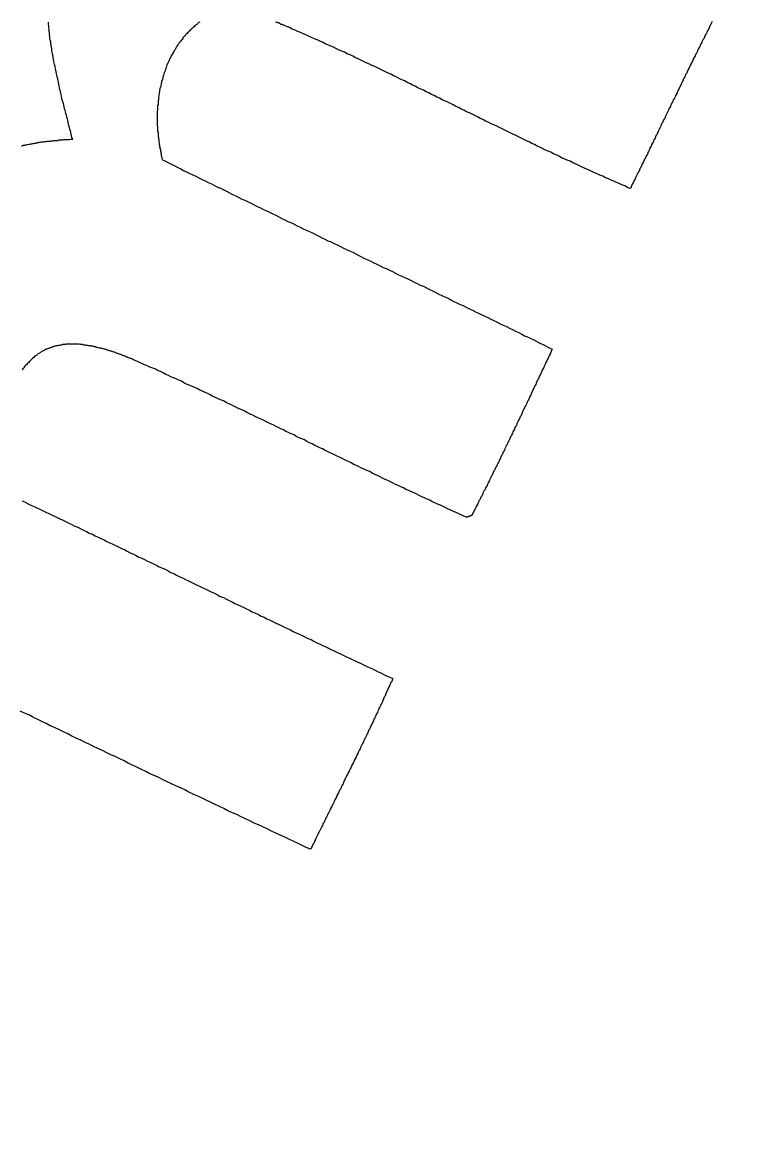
# Model space of a CAD drawing. Extents: x 0 to 712, y 0 to 505.
# Drawn here: x 173.54 to 181.64, y 437.59 to 450.17 of the extents above; entities that cross this region are included whole.
import ezdxf

# ---------------------------------------------------------------- set-up
doc = ezdxf.new("R2010")
doc.units = 0
doc.layers.add('GRAVIRANJE', color=3, linetype='CONTINUOUS')
doc.layers.add('IZREZ', color=7, linetype='CONTINUOUS')

msp = doc.modelspace()

# ---------------------------------------------------------------- linework, layer by layer
at = {"layer": 'GRAVIRANJE'}
for points in [[(181.322, 450.178), (181.314, 450.16), (181.309, 450.147), (181.301, 450.13), (181.292, 450.117), (181.288, 450.104), (181.279, 450.086), (181.27, 450.073), (181.261, 450.056), (181.257, 450.043), (181.248, 450.03), (181.24, 450.012), (181.235, 449.999), (181.227, 449.982), (181.218, 449.969), (181.209, 449.956), (181.205, 449.938), (181.196, 449.925), (181.187, 449.908), (181.183, 449.895), (181.174, 449.882), (181.166, 449.864), (181.157, 449.851), (181.153, 449.834), (181.144, 449.821), (181.135, 449.803), (181.131, 449.79), (181.122, 449.777), (181.113, 449.76), (181.109, 449.747), (181.1, 449.729), (181.092, 449.716), (181.087, 449.699), (181.079, 449.686), (181.07, 449.672), (181.061, 449.655), (181.057, 449.642), (181.048, 449.625), (181.039, 449.611), (181.035, 449.594), (181.026, 449.581), (181.018, 449.568), (181.013, 449.551), (181.004, 449.537), (180.996, 449.52), (180.991, 449.507), (180.983, 449.49), (180.974, 449.476), (180.97, 449.459), (180.961, 449.446), (180.952, 449.433), (180.948, 449.415), (180.939, 449.402), (180.93, 449.385), (180.926, 449.372), (180.917, 449.354), (180.909, 449.341), (180.904, 449.328), (180.896, 449.311), (180.887, 449.298), (180.878, 449.28), (180.874, 449.267), (180.865, 449.25), (180.856, 449.237), (180.852, 449.219), (180.843, 449.206), (180.835, 449.193), (180.83, 449.176), (180.822, 449.163), (180.813, 449.145), (180.808, 449.132), (180.8, 449.115), (180.791, 449.102), (180.787, 449.084), (180.778, 449.071), (180.769, 449.058), (180.765, 449.041), (180.756, 449.028), (180.747, 449.01), (180.743, 448.997), (180.734, 448.98), (180.726, 448.967), (180.721, 448.949), (180.713, 448.936), (180.704, 448.923), (180.7, 448.906), (180.691, 448.893), (180.682, 448.875), (180.678, 448.862), (180.669, 448.845), (180.66, 448.832), (180.656, 448.814), (180.647, 448.801), (180.639, 448.788), (180.634, 448.771), (180.625, 448.758), (180.617, 448.74), (180.612, 448.727), (180.604, 448.71), (180.595, 448.697), (180.591, 448.679), (180.582, 448.666), (180.573, 448.653), (180.569, 448.636), (180.56, 448.623), (180.551, 448.605), (180.547, 448.592), (180.538, 448.575), (180.53, 448.562), (180.525, 448.549), (180.517, 448.531), (180.508, 448.518), (180.504, 448.501), (180.495, 448.488), (180.486, 448.47), (180.477, 448.457), (180.473, 448.444), (180.464, 448.427), (180.456, 448.414), (180.451, 448.396), (180.443, 448.383), (180.434, 448.366), (180.429, 448.353), (180.421, 448.34), (180.412, 448.322), (180.408, 448.309), (180.399, 448.292), (180.368, 448.305), (180.338, 448.322), (180.303, 448.335), (180.273, 448.348), (180.242, 448.361), (180.212, 448.374), (180.181, 448.387), (180.151, 448.401), (180.12, 448.414), (180.09, 448.431), (180.055, 448.444), (180.024, 448.457), (179.994, 448.47), (179.963, 448.483), (179.933, 448.501), (179.902, 448.514), (179.872, 448.527), (179.841, 448.54), (179.811, 448.557), (179.78, 448.57), (179.75, 448.583), (179.719, 448.601), (179.685, 448.614), (179.654, 448.627), (179.624, 448.64), (179.593, 448.658), (179.563, 448.671), (179.532, 448.684), (179.502, 448.701), (179.471, 448.714), (179.441, 448.727), (179.41, 448.745), (179.38, 448.758), (179.349, 448.771), (179.319, 448.788), (179.288, 448.801), (179.258, 448.819), (179.227, 448.832), (179.197, 448.845), (179.166, 448.862), (179.136, 448.875), (179.105, 448.893), (179.075, 448.906), (179.044, 448.919), (179.014, 448.936), (178.983, 448.949), (178.953, 448.967), (178.922, 448.98), (178.892, 448.997), (178.861, 449.01), (178.831, 449.023), (178.796, 449.041), (178.765, 449.054), (178.735, 449.071), (178.704, 449.084), (178.674, 449.102), (178.644, 449.115), (178.613, 449.132), (178.583, 449.145), (178.552, 449.158), (178.522, 449.176), (178.491, 449.189), (178.461, 449.206), (178.43, 449.219), (178.4, 449.237), (178.369, 449.25), (178.339, 449.267), (178.308, 449.28), (178.278, 449.294), (178.247, 449.311), (178.217, 449.324), (178.186, 449.341), (178.156, 449.354), (178.125, 449.372), (178.095, 449.385), (178.064, 449.402), (178.034, 449.415), (178.003, 449.429), (177.973, 449.446), (177.942, 449.459), (177.912, 449.476), (177.881, 449.49), (177.851, 449.507), (177.82, 449.52), (177.79, 449.533), (177.759, 449.551), (177.729, 449.564), (177.698, 449.581), (177.668, 449.594), (177.637, 449.607), (177.607, 449.625), (177.576, 449.638), (177.546, 449.655), (177.515, 449.668), (177.485, 449.681), (177.45, 449.699), (177.419, 449.712), (177.389, 449.725), (177.358, 449.742), (177.328, 449.755), (177.298, 449.768), (177.267, 449.786), (177.237, 449.799), (177.206, 449.812), (177.176, 449.829), (177.145, 449.842), (177.115, 449.855), (177.084, 449.869), (177.049, 449.886), (177.019, 449.899), (176.988, 449.912), (176.958, 449.925), (176.927, 449.943), (176.897, 449.956), (176.866, 449.969), (176.836, 449.982), (176.801, 449.995), (176.77, 450.012), (176.74, 450.025), (176.709, 450.038), (176.679, 450.051), (176.648, 450.065), (176.618, 450.078), (176.583, 450.091), (176.553, 450.108), (176.522, 450.121), (176.492, 450.134), (176.483, 450.134), (176.479, 450.139), (176.47, 450.143), (176.461, 450.143), (176.452, 450.147), (176.448, 450.152), (176.439, 450.156), (176.431, 450.156), (176.426, 450.16), (176.418, 450.165), (176.409, 450.165), (176.4, 450.169)], [(173.53, 448.775), (173.543, 448.775), (173.551, 448.78), (173.564, 448.78), (173.573, 448.784), (173.582, 448.784), (173.595, 448.788), (173.604, 448.788), (173.617, 448.793), (173.625, 448.793), (173.638, 448.797), (173.647, 448.797), (173.66, 448.801), (173.669, 448.801), (173.682, 448.806), (173.691, 448.806), (173.704, 448.81), (173.713, 448.81), (173.726, 448.81), (173.734, 448.814), (173.747, 448.814), (173.756, 448.819), (173.769, 448.819), (173.778, 448.819), (173.791, 448.823), (173.8, 448.823), (173.813, 448.823), (173.821, 448.827), (173.834, 448.827), (173.843, 448.827), (173.856, 448.827), (173.865, 448.832), (173.878, 448.832), (173.887, 448.832), (173.9, 448.836), (173.909, 448.836), (173.922, 448.836), (173.93, 448.836), (173.943, 448.836), (173.952, 448.84), (173.965, 448.84), (173.974, 448.84), (173.987, 448.84), (173.996, 448.84), (174.009, 448.845), (174.017, 448.845), (174.031, 448.845), (174.044, 448.845), (174.052, 448.845), (174.065, 448.845), (174.074, 448.845), (174.087, 448.849), (174.096, 448.849), (174.109, 448.849), (174.1, 448.867), (174.096, 448.888), (174.091, 448.906), (174.087, 448.923), (174.083, 448.945), (174.078, 448.962), (174.074, 448.98), (174.065, 449.002), (174.061, 449.019), (174.057, 449.041), (174.052, 449.058), (174.048, 449.08), (174.044, 449.097), (174.039, 449.119), (174.031, 449.137), (174.026, 449.154), (174.022, 449.176), (174.017, 449.193), (174.013, 449.215), (174.009, 449.233), (174.004, 449.254), (173.996, 449.272), (173.991, 449.294), (173.987, 449.311), (173.983, 449.333), (173.978, 449.35), (173.974, 449.372), (173.97, 449.389), (173.965, 449.411), (173.961, 449.429), (173.956, 449.45), (173.952, 449.468), (173.948, 449.49), (173.943, 449.511), (173.939, 449.529), (173.935, 449.551), (173.93, 449.568), (173.926, 449.59), (173.922, 449.607), (173.917, 449.629), (173.913, 449.646), (173.909, 449.668), (173.904, 449.69), (173.9, 449.707), (173.895, 449.729), (173.891, 449.747), (173.887, 449.768), (173.887, 449.786), (173.882, 449.808), (173.878, 449.829), (173.874, 449.847), (173.874, 449.869), (173.869, 449.886), (173.865, 449.908), (173.861, 449.929), (173.861, 449.947), (173.856, 449.969), (173.852, 449.986), (173.852, 450.008), (173.848, 450.025), (173.848, 450.047), (173.843, 450.069), (173.843, 450.086), (173.839, 450.108), (173.839, 450.126), (173.834, 450.147), (173.834, 450.169)], [(175.542, 450.169), (175.533, 450.165), (175.529, 450.16), (175.52, 450.156), (175.516, 450.152), (175.507, 450.143), (175.498, 450.134), (175.485, 450.126), (175.477, 450.117), (175.468, 450.108), (175.455, 450.099), (175.446, 450.091), (175.437, 450.082), (175.429, 450.073), (175.42, 450.065), (175.407, 450.051), (175.398, 450.043), (175.39, 450.034), (175.381, 450.025), (175.372, 450.012), (175.363, 450.004), (175.355, 449.995), (175.35, 449.986), (175.342, 449.973), (175.333, 449.964), (175.324, 449.951), (175.316, 449.943), (175.307, 449.934), (175.302, 449.921), (175.294, 449.912), (175.285, 449.899), (175.281, 449.89), (175.272, 449.877), (175.268, 449.869), (175.259, 449.855), (175.255, 449.847), (175.246, 449.834), (175.241, 449.825), (175.233, 449.812), (175.228, 449.799), (175.22, 449.79), (175.215, 449.777), (175.211, 449.764), (175.202, 449.755), (175.198, 449.742), (175.194, 449.729), (175.189, 449.72), (175.18, 449.707), (175.176, 449.694), (175.172, 449.686), (175.167, 449.672), (175.163, 449.659), (175.159, 449.646), (175.154, 449.633), (175.15, 449.625), (175.146, 449.611), (175.141, 449.598), (175.137, 449.585), (175.133, 449.572), (175.128, 449.559), (175.124, 449.551), (175.124, 449.537), (175.12, 449.524), (175.115, 449.511), (175.111, 449.498), (175.111, 449.485), (175.106, 449.472), (175.102, 449.459), (175.102, 449.446), (175.098, 449.433), (175.093, 449.424), (175.093, 449.411), (175.089, 449.398), (175.089, 449.385), (175.085, 449.372), (175.085, 449.359), (175.08, 449.346), (175.08, 449.333), (175.076, 449.32), (175.076, 449.307), (175.076, 449.294), (175.072, 449.28), (175.072, 449.267), (175.072, 449.254), (175.072, 449.241), (175.067, 449.228), (175.067, 449.215), (175.067, 449.202), (175.067, 449.189), (175.067, 449.176), (175.063, 449.163), (175.063, 449.15), (175.063, 449.137), (175.063, 449.124), (175.063, 449.111), (175.063, 449.097), (175.063, 449.084), (175.063, 449.071), (175.063, 449.054), (175.063, 449.041), (175.063, 449.028), (175.063, 449.015), (175.063, 449.002), (175.067, 448.989), (175.067, 448.976), (175.067, 448.962), (175.067, 448.949), (175.067, 448.936), (175.072, 448.923), (175.072, 448.91), (175.072, 448.897), (175.072, 448.884), (175.076, 448.871), (175.076, 448.858), (175.08, 448.845), (175.08, 448.832), (175.08, 448.819), (175.085, 448.806), (175.085, 448.793), (175.089, 448.78), (175.089, 448.771), (175.093, 448.758), (175.093, 448.745), (175.098, 448.732), (175.098, 448.719), (175.102, 448.705), (175.102, 448.692), (175.106, 448.679), (175.106, 448.666), (175.111, 448.653), (175.115, 448.64), (175.115, 448.631), (175.12, 448.618), (175.154, 448.601), (175.189, 448.583), (175.224, 448.566), (175.259, 448.549), (175.294, 448.531), (175.329, 448.514), (175.359, 448.496), (175.394, 448.479), (175.429, 448.462), (175.464, 448.448), (175.498, 448.431), (175.533, 448.414), (175.568, 448.396), (175.603, 448.379), (175.638, 448.361), (175.673, 448.344), (175.708, 448.326), (175.742, 448.309), (175.777, 448.296), (175.812, 448.279), (175.843, 448.261), (175.877, 448.244), (175.912, 448.226), (175.947, 448.209), (175.982, 448.191), (176.017, 448.174), (176.052, 448.161), (176.087, 448.144), (176.121, 448.126), (176.156, 448.109), (176.191, 448.091), (176.226, 448.074), (176.261, 448.056), (176.296, 448.039), (176.33, 448.026), (176.365, 448.008), (176.4, 447.991), (176.435, 447.974), (176.466, 447.956), (176.5, 447.939), (176.535, 447.921), (176.57, 447.908), (176.605, 447.891), (176.64, 447.873), (176.675, 447.856), (176.709, 447.839), (176.744, 447.821), (176.779, 447.808), (176.814, 447.791), (176.849, 447.773), (176.884, 447.756), (176.919, 447.738), (176.953, 447.721), (176.988, 447.704), (177.023, 447.691), (177.058, 447.673), (177.093, 447.656), (177.128, 447.638), (177.162, 447.621), (177.197, 447.603), (177.232, 447.59), (177.267, 447.573), (177.302, 447.555), (177.337, 447.538), (177.367, 447.521), (177.402, 447.503), (177.437, 447.49), (177.472, 447.473), (177.507, 447.455), (177.541, 447.438), (177.576, 447.42), (177.611, 447.403), (177.646, 447.39), (177.681, 447.373), (177.716, 447.355), (177.751, 447.338), (177.785, 447.32), (177.82, 447.303), (177.855, 447.29), (177.89, 447.272), (177.925, 447.255), (177.96, 447.237), (177.994, 447.22), (178.029, 447.203), (178.064, 447.19), (178.099, 447.172), (178.134, 447.155), (178.169, 447.137), (178.204, 447.12), (178.238, 447.102), (178.273, 447.085), (178.308, 447.072), (178.343, 447.055), (178.373, 447.037), (178.408, 447.02), (178.443, 447.002), (178.478, 446.985), (178.513, 446.972), (178.548, 446.954), (178.583, 446.937), (178.617, 446.919), (178.652, 446.902), (178.687, 446.885), (178.722, 446.867), (178.757, 446.854), (178.792, 446.837), (178.826, 446.819), (178.861, 446.802), (178.896, 446.784), (178.931, 446.767), (178.966, 446.75), (179.001, 446.737), (179.036, 446.719), (179.07, 446.702), (179.105, 446.684), (179.14, 446.667), (179.175, 446.649), (179.205, 446.632), (179.24, 446.619), (179.275, 446.602), (179.31, 446.584), (179.345, 446.567), (179.38, 446.549), (179.415, 446.532), (179.449, 446.514), (179.484, 446.497), (179.519, 446.48), (179.51, 446.466), (179.506, 446.453), (179.497, 446.436), (179.493, 446.423), (179.484, 446.405), (179.476, 446.392), (179.471, 446.379), (179.462, 446.362), (179.458, 446.349), (179.449, 446.336), (179.441, 446.318), (179.436, 446.305), (179.428, 446.288), (179.423, 446.275), (179.415, 446.262), (179.406, 446.244), (179.401, 446.231), (179.393, 446.214), (179.388, 446.201), (179.38, 446.188), (179.371, 446.17), (179.367, 446.157), (179.358, 446.14), (179.349, 446.127), (179.345, 446.114), (179.336, 446.096), (179.332, 446.083), (179.323, 446.066), (179.314, 446.053), (179.31, 446.04), (179.301, 446.022), (179.297, 446.009), (179.288, 445.992), (179.279, 445.979), (179.275, 445.966), (179.266, 445.948), (179.262, 445.935), (179.253, 445.918), (179.245, 445.905), (179.24, 445.891), (179.232, 445.874), (179.227, 445.861), (179.219, 445.844), (179.21, 445.83), (179.205, 445.817), (179.197, 445.8), (179.188, 445.787), (179.184, 445.77), (179.175, 445.756), (179.171, 445.743), (179.162, 445.726), (179.153, 445.713), (179.149, 445.695), (179.14, 445.682), (179.131, 445.669), (179.127, 445.652), (179.118, 445.639), (179.114, 445.621), (179.105, 445.608), (179.097, 445.595), (179.092, 445.578), (179.083, 445.565), (179.075, 445.547), (179.07, 445.534), (179.062, 445.521), (179.057, 445.504), (179.049, 445.491), (179.04, 445.473), (179.036, 445.46), (179.027, 445.447), (179.018, 445.43), (179.014, 445.417), (179.005, 445.399), (178.996, 445.386), (178.992, 445.373), (178.983, 445.356), (178.979, 445.343), (178.97, 445.325), (178.962, 445.312), (178.957, 445.299), (178.948, 445.282), (178.94, 445.269), (178.935, 445.251), (178.927, 445.238), (178.918, 445.225), (178.914, 445.208), (178.905, 445.195), (178.896, 445.181), (178.892, 445.164), (178.883, 445.151), (178.874, 445.134), (178.87, 445.12), (178.861, 445.107), (178.853, 445.09), (178.848, 445.077), (178.84, 445.059), (178.831, 445.046), (178.826, 445.033), (178.818, 445.016), (178.809, 445.003), (178.805, 444.99), (178.796, 444.972), (178.787, 444.959), (178.783, 444.942), (178.774, 444.929), (178.765, 444.916), (178.761, 444.898), (178.752, 444.885), (178.744, 444.872), (178.735, 444.855), (178.731, 444.842), (178.722, 444.824), (178.713, 444.811), (178.709, 444.798), (178.7, 444.781), (178.691, 444.768), (178.687, 444.755), (178.678, 444.737), (178.67, 444.724), (178.661, 444.707), (178.657, 444.694), (178.648, 444.681), (178.639, 444.663), (178.635, 444.65), (178.626, 444.637), (178.617, 444.62), (178.609, 444.606), (178.609, 444.606), (178.609, 444.606), (178.609, 444.606), (178.609, 444.606), (178.609, 444.606), (178.609, 444.606), (178.609, 444.606), (178.609, 444.606), (178.609, 444.606), (178.609, 444.606), (178.609, 444.606), (178.604, 444.606), (178.604, 444.602), (178.604, 444.602), (178.604, 444.602), (178.604, 444.602), (178.604, 444.602), (178.604, 444.602), (178.604, 444.602), (178.604, 444.602), (178.604, 444.602), (178.604, 444.602), (178.6, 444.602), (178.6, 444.602), (178.6, 444.602), (178.6, 444.602), (178.6, 444.602), (178.6, 444.602), (178.6, 444.602), (178.6, 444.602), (178.6, 444.602), (178.596, 444.602), (178.596, 444.602), (178.596, 444.602), (178.596, 444.602), (178.596, 444.602), (178.596, 444.602), (178.596, 444.598), (178.596, 444.598), (178.596, 444.598), (178.591, 444.598), (178.591, 444.598), (178.591, 444.598), (178.591, 444.598), (178.591, 444.598), (178.591, 444.598), (178.591, 444.598), (178.591, 444.598), (178.587, 444.598), (178.587, 444.598), (178.587, 444.598), (178.587, 444.598), (178.587, 444.598), (178.587, 444.598), (178.587, 444.598), (178.587, 444.598), (178.587, 444.598), (178.583, 444.598), (178.583, 444.593), (178.583, 444.593), (178.583, 444.593), (178.583, 444.593), (178.583, 444.593), (178.583, 444.593), (178.583, 444.593), (178.578, 444.593), (178.578, 444.593), (178.578, 444.593), (178.578, 444.593), (178.578, 444.593), (178.578, 444.593), (178.578, 444.593), (178.578, 444.593), (178.574, 444.593), (178.574, 444.593), (178.574, 444.593), (178.574, 444.593), (178.574, 444.593), (178.574, 444.589), (178.574, 444.589), (178.574, 444.589), (178.569, 444.589), (178.569, 444.589), (178.569, 444.589), (178.569, 444.589), (178.569, 444.589), (178.569, 444.589), (178.569, 444.589), (178.569, 444.589), (178.569, 444.589), (178.565, 444.589), (178.565, 444.589), (178.565, 444.589), (178.565, 444.589), (178.565, 444.589), (178.565, 444.589), (178.565, 444.589), (178.565, 444.589), (178.565, 444.589), (178.561, 444.589), (178.561, 444.585), (178.561, 444.585), (178.561, 444.585), (178.561, 444.585), (178.561, 444.585), (178.561, 444.585), (178.561, 444.585), (178.561, 444.585), (178.561, 444.585), (178.556, 444.585), (178.556, 444.585), (178.556, 444.585), (178.556, 444.585), (178.556, 444.585), (178.556, 444.585), (178.556, 444.585), (178.556, 444.585), (178.556, 444.585), (178.556, 444.585), (178.556, 444.585), (178.556, 444.585), (178.552, 444.585), (178.552, 444.585), (178.552, 444.585), (178.552, 444.585), (178.552, 444.585), (178.552, 444.585), (178.522, 444.598), (178.491, 444.611), (178.465, 444.624), (178.434, 444.637), (178.404, 444.65), (178.373, 444.663), (178.343, 444.676), (178.312, 444.694), (178.286, 444.707), (178.256, 444.72), (178.225, 444.733), (178.195, 444.746), (178.164, 444.759), (178.138, 444.776), (178.108, 444.789), (178.077, 444.802), (178.047, 444.816), (178.016, 444.829), (177.99, 444.846), (177.96, 444.859), (177.929, 444.872), (177.899, 444.885), (177.868, 444.898), (177.842, 444.916), (177.812, 444.929), (177.781, 444.942), (177.751, 444.955), (177.724, 444.968), (177.694, 444.985), (177.663, 444.998), (177.633, 445.012), (177.602, 445.025), (177.576, 445.042), (177.546, 445.055), (177.515, 445.068), (177.485, 445.081), (177.459, 445.099), (177.428, 445.112), (177.398, 445.125), (177.367, 445.138), (177.341, 445.155), (177.311, 445.168), (177.28, 445.181), (177.25, 445.199), (177.219, 445.212), (177.193, 445.225), (177.162, 445.238), (177.132, 445.255), (177.101, 445.269), (177.075, 445.282), (177.045, 445.295), (177.014, 445.312), (176.984, 445.325), (176.958, 445.338), (176.927, 445.356), (176.897, 445.369), (176.866, 445.382), (176.84, 445.395), (176.81, 445.412), (176.779, 445.425), (176.749, 445.438), (176.723, 445.456), (176.692, 445.469), (176.662, 445.482), (176.631, 445.495), (176.605, 445.513), (176.574, 445.526), (176.544, 445.539), (176.513, 445.552), (176.487, 445.569), (176.457, 445.582), (176.426, 445.595), (176.396, 445.613), (176.37, 445.626), (176.339, 445.639), (176.309, 445.652), (176.278, 445.669), (176.252, 445.682), (176.222, 445.695), (176.191, 445.709), (176.161, 445.726), (176.134, 445.739), (176.104, 445.752), (176.073, 445.765), (176.043, 445.783), (176.017, 445.796), (175.986, 445.809), (175.956, 445.822), (175.925, 445.839), (175.899, 445.852), (175.869, 445.865), (175.838, 445.878), (175.808, 445.896), (175.777, 445.909), (175.751, 445.922), (175.721, 445.935), (175.69, 445.948), (175.66, 445.966), (175.634, 445.979), (175.603, 445.992), (175.573, 446.005), (175.542, 446.018), (175.512, 446.035), (175.485, 446.048), (175.455, 446.061), (175.424, 446.074), (175.394, 446.087), (175.363, 446.101), (175.337, 446.118), (175.307, 446.131), (175.276, 446.144), (175.246, 446.157), (175.215, 446.17), (175.189, 446.183), (175.159, 446.196), (175.128, 446.214), (175.098, 446.227), (175.067, 446.24), (175.041, 446.253), (175.011, 446.266), (174.98, 446.279), (174.95, 446.292), (174.919, 446.305), (174.889, 446.318), (174.863, 446.331), (174.832, 446.344), (174.802, 446.358), (174.793, 446.362), (174.784, 446.366), (174.775, 446.371), (174.767, 446.375), (174.758, 446.375), (174.749, 446.379), (174.741, 446.384), (174.732, 446.388), (174.723, 446.392), (174.714, 446.392), (174.706, 446.397), (174.697, 446.401), (174.688, 446.405), (174.68, 446.405), (174.671, 446.41), (174.662, 446.414), (174.653, 446.419), (174.645, 446.419), (174.636, 446.423), (174.627, 446.427), (174.619, 446.432), (174.61, 446.432), (174.601, 446.436), (174.592, 446.44), (174.584, 446.445), (174.571, 446.445), (174.562, 446.449), (174.553, 446.453), (174.545, 446.458), (174.536, 446.458), (174.527, 446.462), (174.518, 446.466), (174.51, 446.466), (174.497, 446.471), (174.488, 446.475), (174.479, 446.475), (174.47, 446.48), (174.462, 446.48), (174.453, 446.484), (174.44, 446.488), (174.431, 446.488), (174.423, 446.493), (174.414, 446.493), (174.405, 446.497), (174.396, 446.497), (174.383, 446.501), (174.375, 446.501), (174.366, 446.506), (174.357, 446.506), (174.348, 446.51), (174.335, 446.51), (174.327, 446.514), (174.318, 446.514), (174.309, 446.519), (174.301, 446.519), (174.288, 446.519), (174.279, 446.523), (174.27, 446.523), (174.261, 446.523), (174.253, 446.527), (174.244, 446.527), (174.231, 446.527), (174.222, 446.532), (174.213, 446.532), (174.205, 446.532), (174.196, 446.532), (174.183, 446.536), (174.174, 446.536), (174.166, 446.536), (174.157, 446.536), (174.148, 446.536), (174.135, 446.536), (174.126, 446.536), (174.118, 446.536), (174.109, 446.536), (174.1, 446.536), (174.091, 446.536), (174.083, 446.536), (174.07, 446.536), (174.061, 446.536), (174.052, 446.536), (174.044, 446.536), (174.035, 446.536), (174.026, 446.532), (174.017, 446.532), (174.004, 446.532), (173.996, 446.532), (173.987, 446.527), (173.978, 446.527), (173.97, 446.527), (173.961, 446.523), (173.952, 446.523), (173.943, 446.523), (173.935, 446.519), (173.926, 446.519), (173.917, 446.514), (173.904, 446.514), (173.895, 446.51), (173.887, 446.506), (173.878, 446.506), (173.869, 446.501), (173.861, 446.497), (173.852, 446.497), (173.843, 446.493), (173.834, 446.488), (173.826, 446.484), (173.817, 446.48), (173.808, 446.48), (173.8, 446.475), (173.791, 446.471), (173.787, 446.466), (173.778, 446.462), (173.769, 446.458), (173.76, 446.453), (173.752, 446.449), (173.743, 446.44), (173.734, 446.436), (173.726, 446.432), (173.717, 446.427), (173.713, 446.419), (173.704, 446.414), (173.695, 446.41), (173.686, 446.401), (173.678, 446.397), (173.669, 446.388), (173.665, 446.384), (173.656, 446.375), (173.647, 446.366), (173.638, 446.358), (173.63, 446.349), (173.621, 446.34), (173.612, 446.331), (173.604, 446.323), (173.595, 446.314), (173.586, 446.305), (173.577, 446.297), (173.569, 446.288), (173.56, 446.279), (173.556, 446.266), (173.547, 446.257), (173.538, 446.249)], [(173.538, 444.768), (173.573, 444.755), (173.608, 444.737), (173.638, 444.72), (173.673, 444.707), (173.704, 444.689), (173.739, 444.676), (173.769, 444.659), (173.804, 444.641), (173.839, 444.628), (173.869, 444.611), (173.904, 444.598), (173.935, 444.58), (173.97, 444.563), (174, 444.55), (174.035, 444.532), (174.065, 444.519), (174.1, 444.502), (174.131, 444.484), (174.166, 444.471), (174.2, 444.454), (174.231, 444.437), (174.266, 444.424), (174.296, 444.406), (174.331, 444.393), (174.362, 444.376), (174.396, 444.358), (174.427, 444.345), (174.462, 444.328), (174.492, 444.31), (174.527, 444.297), (174.562, 444.28), (174.592, 444.267), (174.627, 444.249), (174.658, 444.232), (174.693, 444.219), (174.723, 444.201), (174.758, 444.184), (174.788, 444.171), (174.823, 444.153), (174.854, 444.136), (174.889, 444.123), (174.919, 444.106), (174.954, 444.088), (174.989, 444.075), (175.019, 444.058), (175.054, 444.045), (175.085, 444.027), (175.12, 444.01), (175.15, 443.997), (175.185, 443.979), (175.215, 443.962), (175.25, 443.949), (175.281, 443.931), (175.316, 443.914), (175.346, 443.901), (175.381, 443.883), (175.416, 443.866), (175.446, 443.853), (175.481, 443.835), (175.512, 443.818), (175.546, 443.805), (175.577, 443.788), (175.612, 443.774), (175.642, 443.757), (175.677, 443.74), (175.708, 443.727), (175.742, 443.709), (175.773, 443.692), (175.808, 443.679), (175.843, 443.661), (175.873, 443.644), (175.908, 443.631), (175.938, 443.613), (175.973, 443.596), (176.004, 443.583), (176.039, 443.565), (176.069, 443.552), (176.104, 443.535), (176.134, 443.517), (176.169, 443.504), (176.204, 443.487), (176.235, 443.47), (176.269, 443.456), (176.3, 443.439), (176.335, 443.422), (176.365, 443.409), (176.4, 443.391), (176.431, 443.378), (176.466, 443.361), (176.496, 443.343), (176.531, 443.33), (176.566, 443.313), (176.596, 443.295), (176.631, 443.282), (176.662, 443.265), (176.696, 443.252), (176.727, 443.234), (176.762, 443.217), (176.797, 443.204), (176.827, 443.186), (176.862, 443.169), (176.892, 443.156), (176.927, 443.138), (176.958, 443.125), (176.993, 443.108), (177.023, 443.091), (177.058, 443.077), (177.093, 443.06), (177.123, 443.047), (177.158, 443.03), (177.189, 443.012), (177.223, 442.999), (177.254, 442.982), (177.289, 442.969), (177.324, 442.951), (177.354, 442.938), (177.389, 442.921), (177.419, 442.903), (177.454, 442.89), (177.489, 442.873), (177.52, 442.86), (177.555, 442.842), (177.585, 442.829), (177.62, 442.812), (177.65, 442.794), (177.685, 442.781), (177.72, 442.764), (177.711, 442.751), (177.707, 442.733), (177.698, 442.72), (177.69, 442.703), (177.685, 442.69), (177.676, 442.672), (177.672, 442.659), (177.663, 442.642), (177.655, 442.629), (177.65, 442.611), (177.642, 442.594), (177.637, 442.581), (177.629, 442.563), (177.62, 442.55), (177.615, 442.533), (177.607, 442.52), (177.602, 442.503), (177.594, 442.489), (177.585, 442.472), (177.581, 442.459), (177.572, 442.442), (177.563, 442.428), (177.559, 442.411), (177.55, 442.398), (177.546, 442.381), (177.537, 442.367), (177.528, 442.35), (177.524, 442.337), (177.515, 442.32), (177.507, 442.306), (177.502, 442.289), (177.494, 442.276), (177.485, 442.259), (177.48, 442.246), (177.472, 442.228), (177.463, 442.215), (177.459, 442.198), (177.45, 442.185), (177.441, 442.167), (177.437, 442.154), (177.428, 442.137), (177.424, 442.124), (177.415, 442.106), (177.406, 442.093), (177.398, 442.076), (177.393, 442.063), (177.385, 442.045), (177.376, 442.032), (177.372, 442.019), (177.363, 442.002), (177.354, 441.988), (177.35, 441.971), (177.341, 441.958), (177.332, 441.941), (177.328, 441.928), (177.319, 441.91), (177.311, 441.897), (177.306, 441.88), (177.298, 441.867), (177.289, 441.849), (177.284, 441.836), (177.276, 441.819), (177.267, 441.806), (177.258, 441.788), (177.254, 441.775), (177.245, 441.758), (177.237, 441.745), (177.232, 441.731), (177.223, 441.714), (177.215, 441.701), (177.21, 441.684), (177.202, 441.671), (177.193, 441.653), (177.184, 441.64), (177.18, 441.623), (177.171, 441.61), (177.162, 441.592), (177.158, 441.579), (177.149, 441.562), (177.141, 441.549), (177.136, 441.535), (177.128, 441.518), (177.119, 441.505), (177.11, 441.488), (177.106, 441.474), (177.097, 441.457), (177.088, 441.444), (177.084, 441.427), (177.075, 441.414), (177.067, 441.396), (177.058, 441.383), (177.054, 441.366), (177.045, 441.353), (177.036, 441.335), (177.032, 441.322), (177.023, 441.309), (177.014, 441.292), (177.01, 441.278), (177.001, 441.261), (176.993, 441.248), (176.984, 441.231), (176.98, 441.217), (176.971, 441.2), (176.962, 441.187), (176.958, 441.17), (176.949, 441.157), (176.94, 441.139), (176.932, 441.126), (176.927, 441.109), (176.919, 441.096), (176.91, 441.082), (176.905, 441.065), (176.897, 441.052), (176.888, 441.035), (176.879, 441.021), (176.875, 441.004), (176.866, 440.991), (176.858, 440.974), (176.853, 440.96), (176.844, 440.943), (176.836, 440.93), (176.831, 440.913), (176.823, 440.899), (176.814, 440.882), (176.805, 440.869), (176.801, 440.852), (176.792, 440.839), (176.744, 440.86), (176.696, 440.882), (176.644, 440.908), (176.596, 440.93), (176.548, 440.952), (176.5, 440.974), (176.448, 441), (176.4, 441.021), (176.352, 441.043), (176.304, 441.069), (176.252, 441.091), (176.204, 441.113), (176.156, 441.135), (176.108, 441.161), (176.056, 441.183), (176.008, 441.204), (175.96, 441.231), (175.912, 441.252), (175.86, 441.274), (175.812, 441.3), (175.764, 441.322), (175.716, 441.344), (175.664, 441.37), (175.616, 441.392), (175.568, 441.414), (175.52, 441.44), (175.468, 441.461), (175.42, 441.483), (175.372, 441.509), (175.324, 441.531), (175.272, 441.553), (175.224, 441.579), (175.176, 441.601), (175.128, 441.623), (175.08, 441.649), (175.028, 441.671), (174.98, 441.692), (174.932, 441.718), (174.884, 441.74), (174.832, 441.766), (174.784, 441.788), (174.736, 441.81), (174.688, 441.836), (174.64, 441.858), (174.588, 441.884), (174.54, 441.906), (174.492, 441.928), (174.444, 441.954), (174.392, 441.975), (174.344, 441.997), (174.296, 442.023), (174.248, 442.045), (174.2, 442.071), (174.148, 442.093), (174.1, 442.115), (174.052, 442.141), (174.004, 442.163), (173.952, 442.189), (173.904, 442.211), (173.856, 442.232), (173.808, 442.259), (173.76, 442.28), (173.708, 442.306), (173.66, 442.328), (173.612, 442.354), (173.564, 442.376), (173.517, 442.398)]]:
    msp.add_lwpolyline(points, dxfattribs=at)
at = {"layer": 'IZREZ'}
msp.add_open_spline([(354.524, 83.816), (356.554, 83.899), (358.583, 83.983), (360.613, 84.066), (360.613, 87.417), (360.613, 90.767), (360.613, 94.117), (358.583, 94.201), (356.554, 94.284), (354.524, 94.368), (354.524, 100.326), (354.524, 106.284), (354.524, 112.241), (354.524, 112.385), (354.524, 112.529), (354.524, 112.673), (352.184, 112.673), (349.845, 112.673), (347.505, 112.673), (347.505, 112.23), (347.505, 111.786), (347.505, 111.342), (346.772, 111.342), (346.039, 111.342), (345.305, 111.342), (345.305, 111.809), (345.305, 112.275), (345.305, 112.742), (344.824, 112.742), (344.343, 112.742), (343.862, 112.742), (343.862, 113.667), (343.862, 114.591), (343.862, 115.516), (344.343, 115.516), (344.824, 115.516), (345.305, 115.516), (345.305, 115.983), (345.305, 116.45), (345.305, 116.916), (346.039, 116.916), (346.772, 116.916), (347.505, 116.916), (347.505, 116.45), (347.505, 115.983), (347.505, 115.516), (349.845, 115.516), (352.184, 115.516), (354.524, 115.516), (354.524, 115.683), (354.524, 115.85), (354.524, 116.017), (354.524, 121.947), (354.524, 127.877), (354.524, 133.807), (356.554, 133.891), (358.583, 133.974), (360.613, 134.057), (360.613, 137.411), (360.613, 140.764), (360.613, 144.118), (358.583, 144.201), (356.554, 144.285), (354.524, 144.368), (354.524, 168.091), (354.524, 191.814), (354.524, 215.538), (356.554, 215.621), (358.583, 215.704), (360.613, 215.788), (360.613, 219.133), (360.613, 222.479), (360.613, 225.824), (358.583, 225.908), (356.554, 225.991), (354.524, 226.074), (354.524, 232.013), (354.524, 237.951), (354.524, 243.89), (354.524, 244.056), (354.524, 244.223), (354.524, 244.389), (352.184, 244.389), (349.845, 244.389), (347.505, 244.389), (347.505, 243.923), (347.505, 243.456), (347.505, 242.99), (346.772, 242.99), (346.039, 242.99), (345.305, 242.99), (345.305, 243.456), (345.305, 243.923), (345.305, 244.389), (344.824, 244.389), (344.343, 244.389), (343.862, 244.389), (343.862, 245.345), (343.862, 246.3), (343.862, 247.255), (344.343, 247.255), (344.824, 247.255), (345.305, 247.255), (345.305, 247.722), (345.305, 248.188), (345.305, 248.655), (346.039, 248.655), (346.772, 248.655), (347.505, 248.655), (347.505, 248.188), (347.505, 247.722), (347.505, 247.255), (349.845, 247.255), (352.184, 247.255), (354.524, 247.255), (354.524, 247.422), (354.524, 247.589), (354.524, 247.756), (354.524, 253.685), (354.524, 259.614), (354.524, 265.544), (356.554, 265.627), (358.583, 265.71), (360.613, 265.794), (360.613, 269.143), (360.613, 272.491), (360.613, 275.84), (358.583, 275.924), (356.554, 276.007), (354.524, 276.091), (354.524, 300.63), (354.524, 325.169), (354.524, 349.709), (356.554, 349.792), (358.583, 349.876), (360.613, 349.959), (360.613, 353.32), (360.613, 356.682), (360.613, 360.043), (358.583, 360.126), (356.554, 360.21), (354.524, 360.293), (354.524, 366.214), (354.524, 372.135), (354.524, 378.057), (354.524, 378.223), (354.524, 378.389), (354.524, 378.556), (352.184, 378.556), (349.845, 378.556), (347.505, 378.556), (347.505, 378.089), (347.505, 377.623), (347.505, 377.156), (346.772, 377.156), (346.039, 377.156), (345.305, 377.156), (345.305, 377.623), (345.305, 378.089), (345.305, 378.556), (344.824, 378.556), (344.343, 378.556), (343.862, 378.556), (343.862, 379.51), (343.862, 380.464), (343.862, 381.419), (344.343, 381.419), (344.824, 381.419), (345.305, 381.419), (345.305, 381.885), (345.305, 382.352), (345.305, 382.819), (346.039, 382.819), (346.772, 382.819), (347.505, 382.819), (347.505, 382.352), (347.505, 381.885), (347.505, 381.419), (349.845, 381.419), (352.184, 381.419), (354.524, 381.419), (354.524, 381.585), (354.524, 381.752), (354.524, 381.919), (354.524, 387.854), (354.524, 393.789), (354.524, 399.725), (356.554, 399.808), (358.583, 399.891), (360.613, 399.975), (360.613, 403.32), (360.613, 406.666), (360.613, 410.012), (358.583, 410.095), (356.554, 410.178), (354.524, 410.262), (354.524, 437.628), (354.524, 464.995), (354.524, 492.362), (346.903, 492.362), (339.282, 492.362), (331.661, 492.362), (329.716, 492.362), (327.1, 493.578), (325.849, 495.065), (324.561, 496.596), (323.273, 498.128), (321.986, 499.659), (320.735, 501.145), (318.119, 502.362), (316.173, 502.362), (232.924, 502.362), (149.674, 502.362), (66.425, 502.362), (64.479, 502.362), (61.864, 501.145), (60.613, 499.659), (59.325, 498.128), (58.038, 496.596), (56.75, 495.065), (55.498, 493.578), (52.882, 492.362), (50.937, 492.362), (43.371, 492.362), (35.804, 492.362), (28.238, 492.362), (28.238, 469.028), (28.238, 445.695), (28.238, 422.362), (28.238, 418.328), (28.238, 414.295), (28.238, 410.262), (26.208, 410.178), (24.178, 410.095), (22.148, 410.012), (22.148, 406.666), (22.148, 403.32), (22.148, 399.975), (24.178, 399.891), (26.208, 399.808), (28.238, 399.725), (28.238, 393.789), (28.238, 387.854), (28.238, 381.919), (28.238, 381.752), (28.238, 381.585), (28.238, 381.419), (30.577, 381.419), (32.916, 381.419), (35.256, 381.419), (35.256, 381.885), (35.256, 382.352), (35.256, 382.819), (35.989, 382.819), (36.723, 382.819), (37.456, 382.819), (37.456, 382.352), (37.456, 381.885), (37.456, 381.419), (37.937, 381.419), (38.418, 381.419), (38.899, 381.419), (38.899, 380.464), (38.899, 379.51), (38.899, 378.556), (38.418, 378.556), (37.937, 378.556), (37.456, 378.556), (37.456, 378.089), (37.456, 377.623), (37.456, 377.156), (36.723, 377.156), (35.989, 377.156), (35.256, 377.156), (35.256, 377.623), (35.256, 378.089), (35.256, 378.556), (32.916, 378.556), (30.577, 378.556), (28.238, 378.556), (28.238, 378.389), (28.238, 378.223), (28.238, 378.057), (28.238, 372.135), (28.238, 366.214), (28.238, 360.293), (26.208, 360.21), (24.178, 360.126), (22.148, 360.043), (22.148, 356.682), (22.148, 353.32), (22.148, 349.959), (24.178, 349.876), (26.208, 349.792), (28.238, 349.709), (28.238, 325.169), (28.238, 300.63), (28.238, 276.091), (26.208, 276.007), (24.178, 275.924), (22.148, 275.84), (22.148, 272.491), (22.148, 269.143), (22.148, 265.794), (24.178, 265.71), (26.208, 265.627), (28.238, 265.544), (28.238, 259.614), (28.238, 253.685), (28.238, 247.756), (28.238, 247.589), (28.238, 247.422), (28.238, 247.255), (30.577, 247.255), (32.916, 247.255), (35.256, 247.255), (35.256, 247.722), (35.256, 248.188), (35.256, 248.655), (35.989, 248.655), (36.723, 248.655), (37.456, 248.655), (37.456, 248.188), (37.456, 247.722), (37.456, 247.255), (37.937, 247.255), (38.418, 247.255), (38.899, 247.255), (38.899, 246.3), (38.899, 245.345), (38.899, 244.389), (38.418, 244.389), (37.937, 244.389), (37.456, 244.389), (37.456, 243.923), (37.456, 243.456), (37.456, 242.99), (36.723, 242.99), (35.989, 242.99), (35.256, 242.99), (35.256, 243.456), (35.256, 243.923), (35.256, 244.389), (32.916, 244.389), (30.577, 244.389), (28.238, 244.389), (28.238, 244.223), (28.238, 244.056), (28.238, 243.89), (28.238, 237.951), (28.238, 232.013), (28.238, 226.074), (26.208, 225.991), (24.178, 225.908), (22.148, 225.824), (22.148, 222.479), (22.148, 219.133), (22.148, 215.787), (24.178, 215.704), (26.208, 215.621), (28.238, 215.537), (28.238, 191.814), (28.238, 168.091), (28.238, 144.368), (26.208, 144.285), (24.178, 144.201), (22.148, 144.118), (22.148, 140.765), (22.148, 137.411), (22.148, 134.058), (24.178, 133.974), (26.208, 133.891), (28.238, 133.807), (28.238, 127.877), (28.238, 121.947), (28.238, 116.017), (28.238, 115.85), (28.238, 115.683), (28.238, 115.517), (30.577, 115.517), (32.916, 115.517), (35.256, 115.517), (35.256, 115.983), (35.256, 116.45), (35.256, 116.917), (35.989, 116.917), (36.723, 116.917), (37.456, 116.917), (37.456, 116.45), (37.456, 115.983), (37.456, 115.517), (37.937, 115.517), (38.418, 115.517), (38.899, 115.517), (38.899, 114.592), (38.899, 113.667), (38.899, 112.742), (38.418, 112.742), (37.937, 112.742), (37.456, 112.742), (37.456, 112.275), (37.456, 111.809), (37.456, 111.342), (36.723, 111.342), (35.989, 111.342), (35.256, 111.342), (35.256, 111.786), (35.256, 112.23), (35.256, 112.674), (32.916, 112.674), (30.577, 112.674), (28.238, 112.674), (28.238, 112.53), (28.238, 112.386), (28.238, 112.242), (28.238, 106.284), (28.238, 100.326), (28.238, 94.368), (26.208, 94.284), (24.178, 94.201), (22.148, 94.117), (22.148, 90.767), (22.148, 87.417), (22.148, 84.066), (24.178, 83.983), (26.208, 83.899), (28.238, 83.816), (28.238, 70.649), (28.238, 57.481), (28.238, 44.314), (28.238, 42.666), (28.238, 41.018), (28.238, 39.37)], degree=3, knots=[0, 0, 0, 0, 1, 1, 1, 2, 2, 2, 3, 3, 3, 4, 4, 4, 5, 5, 5, 6, 6, 6, 7, 7, 7, 8, 8, 8, 9, 9, 9, 10, 10, 10, 11, 11, 11, 12, 12, 12, 13, 13, 13, 14, 14, 14, 15, 15, 15, 16, 16, 16, 17, 17, 17, 18, 18, 18, 19, 19, 19, 20, 20, 20, 21, 21, 21, 22, 22, 22, 23, 23, 23, 24, 24, 24, 25, 25, 25, 26, 26, 26, 27, 27, 27, 28, 28, 28, 29, 29, 29, 30, 30, 30, 31, 31, 31, 32, 32, 32, 33, 33, 33, 34, 34, 34, 35, 35, 35, 36, 36, 36, 37, 37, 37, 38, 38, 38, 39, 39, 39, 40, 40, 40, 41, 41, 41, 42, 42, 42, 43, 43, 43, 44, 44, 44, 45, 45, 45, 46, 46, 46, 47, 47, 47, 48, 48, 48, 49, 49, 49, 50, 50, 50, 51, 51, 51, 52, 52, 52, 53, 53, 53, 54, 54, 54, 55, 55, 55, 56, 56, 56, 57, 57, 57, 58, 58, 58, 59, 59, 59, 60, 60, 60, 61, 61, 61, 62, 62, 62, 63, 63, 63, 64, 64, 64, 65, 65, 65, 66, 66, 66, 67, 67, 67, 68, 68, 68, 69, 69, 69, 70, 70, 70, 71, 71, 71, 72, 72, 72, 73, 73, 73, 74, 74, 74, 75, 75, 75, 76, 76, 76, 77, 77, 77, 78, 78, 78, 79, 79, 79, 80, 80, 80, 81, 81, 81, 82, 82, 82, 83, 83, 83, 84, 84, 84, 85, 85, 85, 86, 86, 86, 87, 87, 87, 88, 88, 88, 89, 89, 89, 90, 90, 90, 91, 91, 91, 92, 92, 92, 93, 93, 93, 94, 94, 94, 95, 95, 95, 96, 96, 96, 97, 97, 97, 98, 98, 98, 99, 99, 99, 100, 100, 100, 101, 101, 101, 102, 102, 102, 103, 103, 103, 104, 104, 104, 105, 105, 105, 106, 106, 106, 107, 107, 107, 108, 108, 108, 109, 109, 109, 110, 110, 110, 111, 111, 111, 112, 112, 112, 113, 113, 113, 114, 114, 114, 115, 115, 115, 116, 116, 116, 117, 117, 117, 118, 118, 118, 119, 119, 119, 120, 120, 120, 121, 121, 121, 122, 122, 122, 123, 123, 123, 124, 124, 124, 125, 125, 125, 126, 126, 126, 127, 127, 127, 128, 128, 128, 129, 129, 129, 130, 130, 130, 131, 131, 131, 132, 132, 132, 133, 133, 133, 134, 134, 134, 135, 135, 135, 136, 136, 136, 137, 137, 137, 138, 138, 138, 139, 139, 139, 140, 140, 140, 141, 141, 141, 142, 142, 142, 143, 143, 143, 143.247224, 143.247224, 143.247224, 143.247224], dxfattribs=at)

doc.saveas('drawing.dxf')
